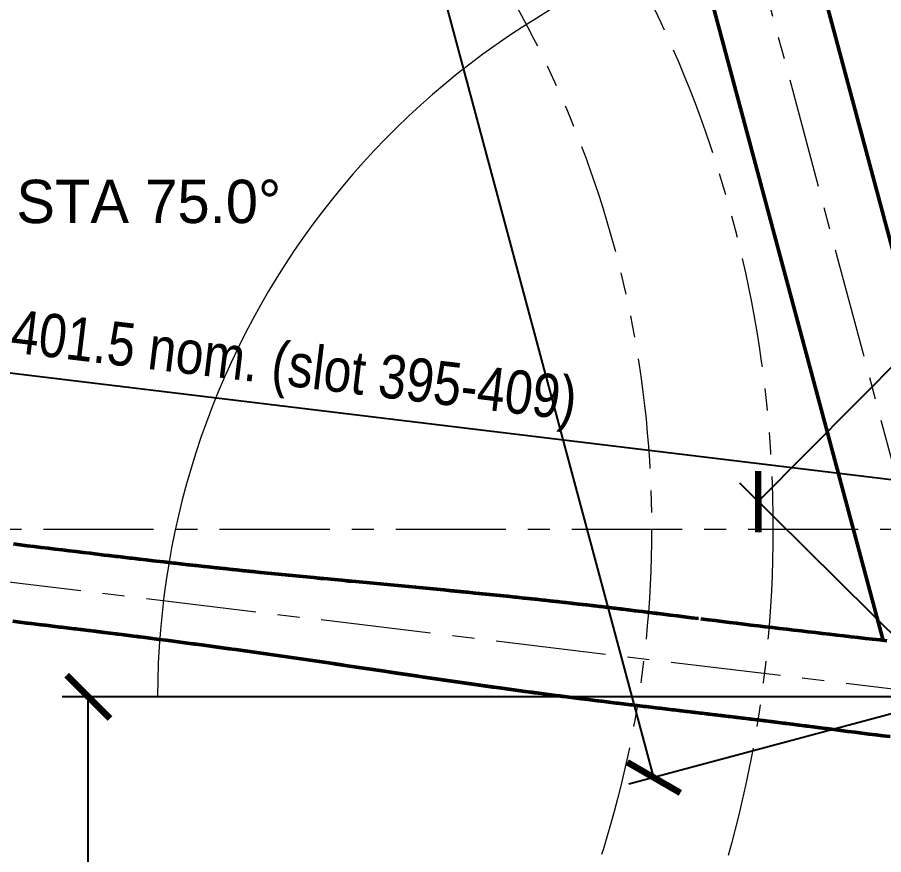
# Model space of a CAD drawing. Header units: millimetres. Extents: x -900 to 1100, y -668 to 717.
# Drawn here: x -270.5 to -20.7, y -45.5 to 196 of the extents above; entities that cross this region are included whole.
import ezdxf

# ---------------------------------------------------------------- set-up
doc = ezdxf.new("R2010")
doc.units = ezdxf.units.MM
doc.header["$LTSCALE"] = 10
doc.linetypes.add('CENTER', pattern=[5.08, 3.175, -0.635, 0.635, -0.635])
doc.linetypes.add('PHANTOM', pattern=[6.35, 3.175, -0.635, 0.635, -0.635, 0.635, -0.635])
for name, color, linetype, lineweight in [('CENTER', 1, 'CENTER', 18), ('DIM', 3, 'CONTINUOUS', 18), ('FRAME', 7, 'CONTINUOUS', 50), ('REFERENCE', 5, 'PHANTOM', 18)]:
    doc.layers.add(name, color=color, linetype=linetype, lineweight=lineweight)
doc.styles.add('OpenSansCondensed-Light', font='OpenSansCondensed-Light.ttf')
doc.dimstyles.new('EZDXF', dxfattribs={"dimtxt": 12.5, "dimasz": 12.5, "dimexe": 7.5, "dimexo": 5, "dimgap": 4, "dimtad": 1, "dimdec": 1, "dimzin": 12, "dimdsep": 46, "dimtxsty": 'OpenSansCondensed-Light', "dimblk": 'ARCHTICK', "dimcen": 2.5, "dimclrd": 3, "dimclre": 3, "dimadec": 1, "dimazin": 3, "dimtfac": 0.5, "dimtmove": 2, "dimatfit": 3})

# ---------------------------------------------------------------- blocks, each defined once
blk = doc.blocks.new('_ARCHTICK')
at = {"color": 0, "linetype": 'BYBLOCK', "const_width": 0.15}
blk.add_lwpolyline([(-0.5, -0.5), (0.5, 0.5)], dxfattribs=at)

msp = doc.modelspace()

# ---------------------------------------------------------------- linework, layer by layer
at = {"layer": 'CENTER'}
for p, q in [((0, 0), (-137.17, 511.94)), ((-466.14, 48.32), (646.13, 48.32)), ((0, 0), (-398.58, 48.32))]:
    msp.add_line(p, q, dxfattribs=at)
at = {"layer": 'DIM'}
msp.add_line((-220, 0), (-240, 0), dxfattribs=at)
msp.add_arc((0, 0), 230, 105, 180, dxfattribs=at)
at = {"layer": 'FRAME'}
for points in [[(6.29, 37.95), (-107.12, 461.2)], [(-20.82, 16.28), (-120.9, 389.78)], [(-271.6, 44.09), (-269.59, 43.84), (-267.57, 43.59), (-265.56, 43.35), (-263.55, 43.1), (-261.53, 42.86), (-259.52, 42.61), (-257.51, 42.37), (-255.5, 42.12), (-253.48, 41.88), (-251.47, 41.64), (-249.46, 41.4), (-247.44, 41.15), (-245.43, 40.91), (-243.42, 40.67), (-241.4, 40.44), (-239.39, 40.2), (-237.38, 39.96), (-235.36, 39.73), (-233.35, 39.49), (-231.33, 39.26), (-229.32, 39.03), (-227.31, 38.8), (-225.29, 38.57), (-223.28, 38.35), (-221.26, 38.12), (-219.24, 37.9), (-217.23, 37.68), (-215.21, 37.46), (-213.2, 37.24), (-211.18, 37.03), (-209.17, 36.81), (-207.15, 36.6), (-205.13, 36.39), (-203.12, 36.18), (-201.1, 35.98), (-199.08, 35.77), (-197.06, 35.57), (-195.05, 35.37), (-193.03, 35.16), (-191.01, 34.97), (-188.99, 34.77), (-186.97, 34.57), (-184.96, 34.38), (-182.94, 34.18), (-180.92, 33.99), (-178.9, 33.8), (-176.88, 33.61), (-174.86, 33.41), (-172.85, 33.22), (-170.83, 33.03), (-168.81, 32.84), (-166.79, 32.66), (-164.77, 32.47), (-162.75, 32.28), (-160.73, 32.09), (-158.71, 31.9), (-156.7, 31.71), (-154.68, 31.52), (-152.66, 31.32), (-150.64, 31.13), (-148.62, 30.94), (-146.6, 30.74), (-144.59, 30.55), (-142.57, 30.35), (-140.55, 30.15), (-138.53, 29.95), (-136.51, 29.75), (-134.5, 29.55), (-132.48, 29.34), (-130.46, 29.14), (-128.45, 28.93), (-126.43, 28.72), (-124.41, 28.5), (-122.4, 28.29), (-120.38, 28.07), (-118.36, 27.85), (-116.35, 27.63), (-114.33, 27.41), (-112.32, 27.18), (-110.3, 26.96), (-108.29, 26.73), (-106.28, 26.49), (-104.26, 26.26), (-102.25, 26.03), (-100.23, 25.79), (-98.22, 25.55), (-96.21, 25.31), (-94.19, 25.06), (-92.18, 24.82), (-90.17, 24.58), (-88.16, 24.33), (-86.14, 24.08), (-84.13, 23.83), (-82.12, 23.58), (-80.11, 23.33), (-78.09, 23.08), (-76.08, 22.83), (-74.07, 22.58)], [(-244.69, 40.83), (-243.33, 40.66), (-241.97, 40.5), (-240.61, 40.34), (-239.25, 40.18), (-237.88, 40.02), (-236.52, 39.86), (-235.16, 39.7)], [(-228.93, 38.99), (-226.9, 38.75), (-224.86, 38.53), (-222.83, 38.3), (-220.79, 38.07), (-218.75, 37.85), (-216.71, 37.62), (-214.68, 37.4), (-212.64, 37.18), (-210.6, 36.97), (-208.56, 36.75), (-206.53, 36.54), (-204.49, 36.32), (-202.45, 36.11), (-200.41, 35.91), (-198.37, 35.7), (-196.33, 35.49), (-194.29, 35.29), (-192.26, 35.09), (-190.22, 34.89), (-188.18, 34.69), (-186.14, 34.49), (-184.1, 34.29), (-182.06, 34.1), (-180.02, 33.9), (-177.98, 33.71), (-175.94, 33.52), (-173.9, 33.32), (-171.86, 33.13), (-169.82, 32.94), (-167.78, 32.75), (-165.74, 32.56), (-163.7, 32.37), (-161.66, 32.17), (-159.62, 31.98), (-157.58, 31.79), (-155.54, 31.6), (-153.5, 31.4), (-151.46, 31.21), (-149.42, 31.01), (-147.38, 30.82), (-145.34, 30.62), (-143.3, 30.42), (-141.26, 30.22), (-139.22, 30.02), (-137.18, 29.82), (-135.14, 29.61), (-133.1, 29.41), (-131.06, 29.2), (-129.02, 28.99), (-126.99, 28.78), (-124.95, 28.56), (-122.91, 28.34), (-120.87, 28.13), (-118.84, 27.9), (-116.8, 27.68), (-114.76, 27.46), (-112.73, 27.23), (-110.69, 27), (-108.65, 26.77), (-106.62, 26.53), (-104.58, 26.3), (-102.55, 26.06), (-100.51, 25.82), (-98.48, 25.58), (-96.44, 25.34), (-94.41, 25.09), (-92.37, 24.84), (-90.34, 24.6), (-88.31, 24.35), (-86.27, 24.1), (-84.24, 23.85), (-82.2, 23.59), (-80.17, 23.34), (-78.14, 23.09), (-76.1, 22.83), (-74.07, 22.58)], [(-19.72, 16.15), (-21.78, 16.4), (-23.85, 16.63), (-25.91, 16.87), (-27.98, 17.11), (-30.04, 17.34), (-32.11, 17.57), (-34.17, 17.81), (-36.24, 18.04), (-38.3, 18.27), (-40.36, 18.51), (-42.43, 18.75), (-44.49, 18.99), (-46.56, 19.23), (-48.62, 19.47), (-50.69, 19.71), (-52.75, 19.96), (-54.81, 20.21), (-56.88, 20.46), (-58.94, 20.71), (-61, 20.96), (-63.06, 21.21), (-65.13, 21.47), (-67.19, 21.73), (-69.25, 21.98), (-71.31, 22.24), (-73.38, 22.49)], [(-18.83, -11.49), (-20.84, -11.25), (-22.85, -11), (-24.85, -10.75), (-26.86, -10.49), (-28.87, -10.23), (-30.88, -9.97), (-32.89, -9.71), (-34.89, -9.45), (-36.9, -9.19), (-38.91, -8.93), (-40.92, -8.68), (-42.92, -8.42), (-44.93, -8.16), (-46.94, -7.91), (-48.95, -7.65), (-50.96, -7.4), (-52.97, -7.15), (-54.98, -6.9), (-56.98, -6.66), (-58.99, -6.41), (-61, -6.17), (-63.01, -5.93), (-65.02, -5.68), (-67.03, -5.44), (-69.04, -5.21), (-71.05, -4.97), (-73.06, -4.73), (-75.08, -4.49), (-77.09, -4.26), (-79.1, -4.02), (-81.11, -3.78), (-83.12, -3.55), (-85.13, -3.31), (-87.14, -3.07), (-89.15, -2.83), (-91.16, -2.59), (-93.17, -2.35), (-95.18, -2.11), (-97.19, -1.87), (-99.2, -1.62), (-101.21, -1.37), (-103.22, -1.13), (-105.22, -0.88), (-107.23, -0.62), (-109.24, -0.37), (-111.25, -0.12), (-113.26, 0.14), (-115.26, 0.4), (-117.27, 0.66), (-119.28, 0.93), (-121.29, 1.19), (-123.29, 1.46), (-125.3, 1.73), (-127.3, 2.01), (-129.31, 2.28), (-131.32, 2.56), (-133.32, 2.83), (-135.33, 3.11), (-137.33, 3.4), (-139.33, 3.68), (-141.34, 3.97), (-143.34, 4.25), (-145.35, 4.54), (-147.35, 4.83), (-149.35, 5.12), (-151.36, 5.42), (-153.36, 5.71), (-155.36, 6.01), (-157.36, 6.3), (-159.37, 6.6), (-161.37, 6.9), (-163.37, 7.19), (-165.37, 7.49), (-167.38, 7.79), (-169.38, 8.09), (-171.38, 8.38), (-173.38, 8.68), (-175.39, 8.98), (-177.39, 9.28), (-179.39, 9.57), (-181.39, 9.87), (-183.4, 10.16), (-185.4, 10.46), (-187.4, 10.75), (-189.4, 11.04), (-191.41, 11.34), (-193.41, 11.63), (-195.42, 11.91), (-197.42, 12.2), (-199.42, 12.49), (-201.43, 12.77), (-203.43, 13.05), (-205.44, 13.34), (-207.44, 13.61), (-209.45, 13.89), (-211.45, 14.17), (-213.46, 14.44), (-215.46, 14.71), (-217.47, 14.98), (-219.48, 15.25), (-221.48, 15.52), (-223.49, 15.79), (-225.5, 16.05), (-227.5, 16.31), (-229.51, 16.57), (-231.52, 16.83), (-233.53, 17.09), (-235.54, 17.34), (-237.54, 17.6), (-239.55, 17.85), (-241.56, 18.1), (-243.57, 18.35), (-245.58, 18.6), (-247.59, 18.85), (-249.6, 19.1), (-251.61, 19.34), (-253.62, 19.59), (-255.63, 19.83), (-257.64, 20.08), (-259.64, 20.32), (-261.65, 20.56), (-263.66, 20.81), (-265.67, 21.05), (-267.68, 21.29), (-269.69, 21.53), (-271.7, 21.78)], [(-209.12, 13.85), (-211.17, 14.13), (-213.21, 14.41), (-215.25, 14.69), (-217.29, 14.96), (-219.34, 15.23), (-221.38, 15.51), (-223.42, 15.78), (-225.47, 16.05), (-227.51, 16.31), (-229.55, 16.58), (-231.6, 16.84), (-233.64, 17.1), (-235.69, 17.36), (-237.73, 17.62), (-239.78, 17.88), (-241.82, 18.13), (-243.87, 18.39), (-245.91, 18.64), (-247.96, 18.9), (-250, 19.15), (-252.05, 19.4), (-254.1, 19.65), (-256.14, 19.9), (-258.19, 20.14), (-260.23, 20.39), (-262.28, 20.64), (-264.33, 20.89), (-266.37, 21.13), (-268.42, 21.38), (-270.46, 21.63)], [(-18.84, -11.49), (-20.87, -11.24), (-22.89, -10.99), (-24.92, -10.74), (-26.94, -10.48), (-28.96, -10.22), (-30.99, -9.96), (-33.01, -9.7), (-35.03, -9.44), (-37.06, -9.17), (-39.08, -8.91), (-41.1, -8.65), (-43.13, -8.39), (-45.15, -8.13), (-47.17, -7.88), (-49.2, -7.62), (-51.22, -7.37), (-53.25, -7.12), (-55.27, -6.87), (-57.3, -6.62), (-59.32, -6.37), (-61.35, -6.13), (-63.37, -5.88), (-65.4, -5.64), (-67.42, -5.4), (-69.45, -5.16), (-71.47, -4.92), (-73.5, -4.68), (-75.53, -4.44), (-77.55, -4.2), (-79.58, -3.96), (-81.6, -3.72), (-83.63, -3.49), (-85.66, -3.25), (-87.68, -3.01), (-89.71, -2.76), (-91.73, -2.52), (-93.76, -2.28), (-95.78, -2.04), (-97.81, -1.79), (-99.83, -1.54), (-101.86, -1.29), (-103.88, -1.04), (-105.91, -0.79), (-107.93, -0.54), (-109.95, -0.28), (-111.98, -0.02), (-114, 0.24), (-116.02, 0.5), (-118.05, 0.77), (-120.07, 1.03), (-122.09, 1.3), (-124.11, 1.57), (-126.14, 1.85), (-128.16, 2.12), (-130.18, 2.4), (-132.2, 2.68), (-134.22, 2.96), (-136.24, 3.24), (-138.26, 3.53), (-140.28, 3.82), (-142.3, 4.1), (-144.32, 4.39), (-146.34, 4.69), (-148.36, 4.98), (-150.37, 5.27), (-152.39, 5.57), (-154.41, 5.87), (-156.43, 6.16), (-158.45, 6.46), (-160.47, 6.76), (-162.48, 7.06), (-164.5, 7.36), (-166.52, 7.66), (-168.54, 7.96), (-170.55, 8.26), (-172.57, 8.56), (-174.59, 8.86), (-176.61, 9.16), (-178.63, 9.46), (-180.64, 9.76), (-182.66, 10.06), (-184.68, 10.35), (-186.7, 10.65), (-188.72, 10.94), (-190.74, 11.24), (-192.75, 11.53), (-194.77, 11.82), (-196.79, 12.11), (-198.81, 12.4), (-200.83, 12.69), (-202.85, 12.97), (-204.87, 13.26), (-206.89, 13.54)]]:
    msp.add_lwpolyline(points, dxfattribs=at)
at = {"layer": 'REFERENCE'}
for radius in [346, 311]:
    msp.add_circle((-398.58, 48.32), radius, dxfattribs=at)

# ---------------------------------------------------------------- texts
at = {"layer": 'DIM', "insert": (-194.37, 149.15), "char_height": 12.5, "attachment_point": 3}
msp.add_mtext('STA 75.0°', dxfattribs=at)

# ---------------------------------------------------------------- dimensions: what is measured, and where the dimension line sits
at = {"layer": 'DIM'}
for base, p1, p2, angle in [((-86.93, -23.29), (0, 0), (-137.17, 511.94), 105), ((-56.82, 56.32), (0, 0), (112.64, 113.63), 45.2516), ((-250, -297.68), (0, -297.68), (0, 0), 90)]:
    msp.add_linear_dim(base=base, p1=p1, p2=p2, angle=angle, dimstyle='EZDXF', dxfattribs=at).render()
msp.add_linear_dim(base=(-391.36, 107.88), p1=(-398.58, 48.32), p2=(0, 0), angle=353.0882, text='<> nom. (slot 395-409)', dimstyle='EZDXF', dxfattribs=at).render()
msp.add_linear_dim(base=(-398.58, -332.68), p1=(-398.58, 48.32), p2=(586.13, 48.32), dimstyle='EZDXF', dxfattribs=at).render()

doc.saveas('drawing.dxf')
